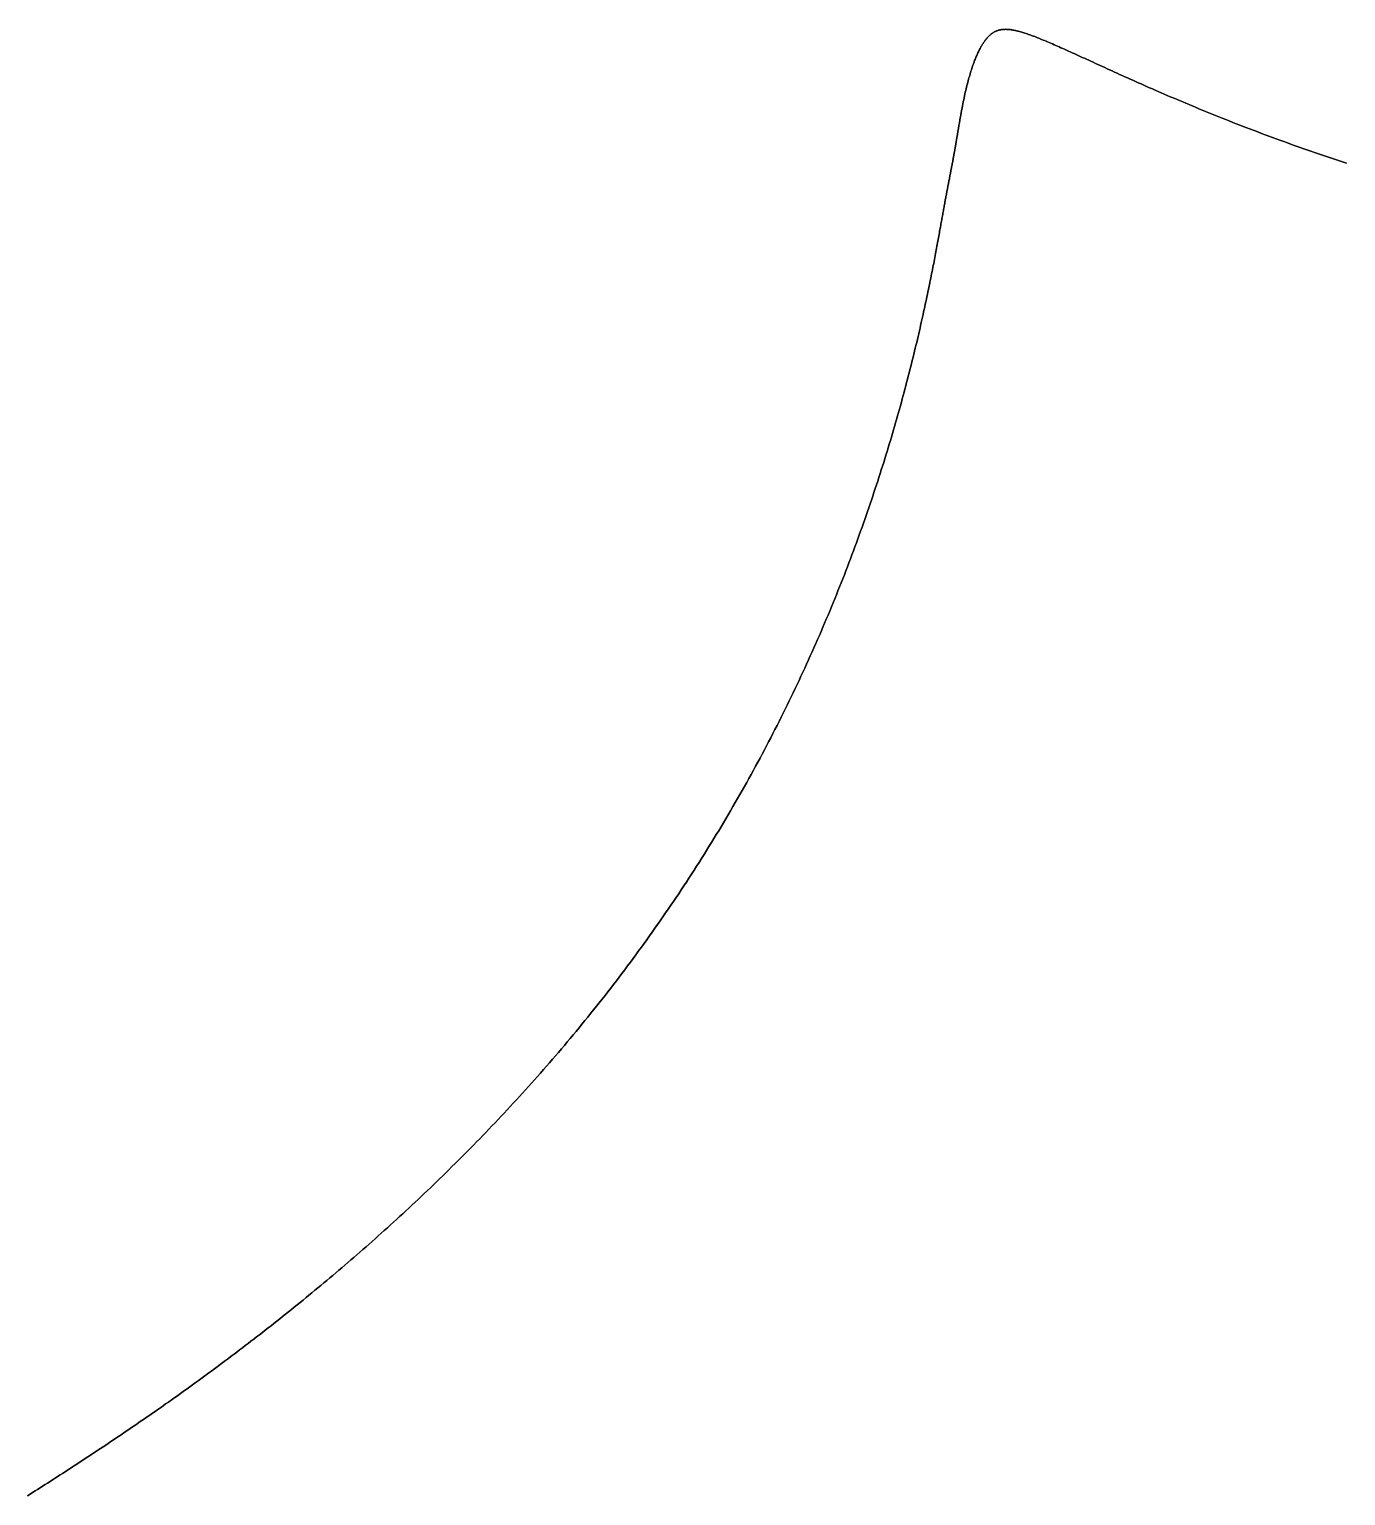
# Model space of a CAD drawing. Header units: inches. Extents: x 130170 to 284068, y 377793 to 804530.
# Drawn here: x 256554.1 to 256620, y 735081.4 to 735154.8 of the extents above; entities that cross this region are included whole.
import ezdxf

# ---------------------------------------------------------------- set-up
doc = ezdxf.new("R2010")
doc.units = ezdxf.units.IN
doc.header["$MEASUREMENT"] = 0
doc.layers.add('muni_il', color=7, linetype='Continuous')

msp = doc.modelspace()

# ---------------------------------------------------------------- linework, layer by layer
at = {"layer": 'muni_il'}
for points in [[(256554.039, 735081.437), (256554.163, 735081.515), (256554.288, 735081.594), (256554.413, 735081.673), (256554.537, 735081.752), (256554.662, 735081.831), (256554.787, 735081.911), (256554.912, 735081.991), (256555.037, 735082.07), (256555.162, 735082.15), (256555.287, 735082.231), (256555.412, 735082.311), (256555.538, 735082.392), (256555.663, 735082.473), (256555.789, 735082.554), (256555.915, 735082.635), (256556.041, 735082.716), (256556.166, 735082.798), (256556.293, 735082.88), (256556.419, 735082.962), (256556.545, 735083.045), (256556.672, 735083.127), (256556.798, 735083.21), (256556.925, 735083.293), (256557.052, 735083.377), (256557.179, 735083.461), (256557.306, 735083.545), (256557.434, 735083.629), (256557.561, 735083.713), (256557.689, 735083.798), (256557.817, 735083.883), (256557.945, 735083.968), (256558.073, 735084.054), (256558.202, 735084.14), (256558.33, 735084.226), (256558.459, 735084.313), (256558.588, 735084.4), (256558.717, 735084.487), (256558.847, 735084.575), (256558.976, 735084.662), (256559.106, 735084.751), (256559.236, 735084.839), (256559.366, 735084.928), (256559.497, 735085.018), (256559.628, 735085.107), (256559.758, 735085.197), (256559.889, 735085.288), (256560.021, 735085.378), (256560.153, 735085.47), (256560.284, 735085.561), (256560.417, 735085.653), (256560.549, 735085.745), (256560.682, 735085.838), (256560.814, 735085.931), (256560.947, 735086.025), (256561.081, 735086.119), (256561.214, 735086.213), (256561.349, 735086.308), (256561.483, 735086.403), (256561.617, 735086.499), (256561.752, 735086.595), (256561.887, 735086.692), (256562.022, 735086.789), (256562.158, 735086.886), (256562.294, 735086.984), (256562.43, 735087.083), (256562.566, 735087.182), (256562.703, 735087.281), (256562.84, 735087.381), (256562.977, 735087.482), (256563.115, 735087.582), (256563.253, 735087.684), (256563.391, 735087.786), (256563.529, 735087.888), (256563.668, 735087.991), (256563.807, 735088.095), (256563.947, 735088.199), (256564.086, 735088.303), (256564.226, 735088.408), (256564.367, 735088.514), (256564.507, 735088.62), (256564.648, 735088.727), (256564.789, 735088.834), (256564.931, 735088.942), (256565.073, 735089.05), (256565.215, 735089.159), (256565.357, 735089.269), (256565.5, 735089.379), (256565.643, 735089.49), (256565.786, 735089.601), (256565.93, 735089.713), (256566.074, 735089.825), (256566.218, 735089.938), (256566.363, 735090.052), (256566.507, 735090.166), (256566.652, 735090.281), (256566.798, 735090.397), (256566.944, 735090.513), (256567.09, 735090.629), (256567.236, 735090.747), (256567.382, 735090.865), (256567.529, 735090.983), (256567.676, 735091.102), (256567.823, 735091.222), (256567.971, 735091.342), (256568.119, 735091.464), (256568.267, 735091.585), (256568.415, 735091.708), (256568.564, 735091.831), (256568.713, 735091.954), (256568.862, 735092.078), (256569.011, 735092.203), (256569.161, 735092.329), (256569.311, 735092.455), (256569.461, 735092.582), (256569.611, 735092.709), (256569.761, 735092.838), (256569.912, 735092.966), (256570.063, 735093.096), (256570.214, 735093.226), (256570.366, 735093.357), (256570.517, 735093.488), (256570.669, 735093.621), (256570.821, 735093.753), (256570.973, 735093.887), (256571.125, 735094.021), (256571.277, 735094.156), (256571.43, 735094.291), (256571.583, 735094.427), (256571.735, 735094.564), (256571.888, 735094.702), (256572.042, 735094.84), (256572.195, 735094.978), (256572.348, 735095.118), (256572.502, 735095.258), (256572.655, 735095.399), (256572.809, 735095.54), (256572.963, 735095.683), (256573.116, 735095.825), (256573.27, 735095.969), (256573.424, 735096.113), (256573.579, 735096.258), (256573.733, 735096.403), (256573.887, 735096.549), (256574.041, 735096.696), (256574.195, 735096.843), (256574.35, 735096.992), (256574.504, 735097.14), (256574.658, 735097.29), (256574.812, 735097.44), (256574.967, 735097.591), (256575.121, 735097.742), (256575.275, 735097.894), (256575.429, 735098.047), (256575.584, 735098.2), (256575.738, 735098.354), (256575.892, 735098.509), (256576.046, 735098.664), (256576.2, 735098.82), (256576.354, 735098.976), (256576.508, 735099.134), (256576.661, 735099.292), (256576.815, 735099.45), (256576.969, 735099.609), (256577.122, 735099.769), (256577.275, 735099.929), (256577.429, 735100.09), (256577.582, 735100.252), (256577.734, 735100.414), (256577.887, 735100.577), (256578.04, 735100.74), (256578.192, 735100.904), (256578.344, 735101.069), (256578.496, 735101.234), (256578.648, 735101.4), (256578.8, 735101.567), (256578.951, 735101.734), (256579.102, 735101.902), (256579.253, 735102.07), (256579.404, 735102.239), (256579.555, 735102.408), (256579.705, 735102.578), (256579.855, 735102.749), (256580.004, 735102.92), (256580.154, 735103.092), (256580.303, 735103.264), (256580.452, 735103.437), (256580.601, 735103.61), (256580.749, 735103.784), (256580.897, 735103.959), (256581.045, 735104.134), (256581.192, 735104.31), (256581.339, 735104.486), (256581.486, 735104.663), (256581.632, 735104.84), (256581.778, 735105.018), (256581.924, 735105.197), (256582.069, 735105.375), (256582.214, 735105.555), (256582.358, 735105.735), (256582.503, 735105.915), (256582.646, 735106.096), (256582.79, 735106.278), (256582.933, 735106.46), (256583.075, 735106.642), (256583.217, 735106.825), (256583.359, 735107.009), (256583.5, 735107.193), (256583.641, 735107.377), (256583.782, 735107.562), (256583.922, 735107.747), (256584.061, 735107.933), (256584.2, 735108.12), (256584.339, 735108.307), (256584.477, 735108.494), (256584.615, 735108.682), (256584.752, 735108.87), (256584.889, 735109.058), (256585.025, 735109.247), (256585.161, 735109.437), (256585.296, 735109.627), (256585.43, 735109.817), (256585.565, 735110.008), (256585.698, 735110.199), (256585.832, 735110.391), (256585.964, 735110.583), (256586.096, 735110.775), (256586.228, 735110.968), (256586.359, 735111.161), (256586.49, 735111.355), (256586.62, 735111.549), (256586.749, 735111.743), (256586.878, 735111.938), (256587.006, 735112.133), (256587.134, 735112.329), (256587.261, 735112.524), (256587.388, 735112.72), (256587.514, 735112.917), (256587.639, 735113.114), (256587.764, 735113.311), (256587.889, 735113.509), (256588.012, 735113.706), (256588.135, 735113.904), (256588.258, 735114.103), (256588.38, 735114.302), (256588.501, 735114.501), (256588.622, 735114.7), (256588.742, 735114.9), (256588.862, 735115.1), (256588.981, 735115.3), (256589.099, 735115.5), (256589.217, 735115.701), (256589.333, 735115.902), (256589.45, 735116.103), (256589.566, 735116.305), (256589.681, 735116.506), (256589.795, 735116.708), (256589.909, 735116.91), (256590.023, 735117.113), (256590.135, 735117.315), (256590.247, 735117.518), (256590.359, 735117.721), (256590.469, 735117.924), (256590.579, 735118.127), (256590.689, 735118.331), (256590.797, 735118.534), (256590.905, 735118.738), (256591.013, 735118.942), (256591.12, 735119.146), (256591.226, 735119.35), (256591.331, 735119.554), (256591.436, 735119.758), (256591.54, 735119.963), (256591.643, 735120.167), (256591.746, 735120.372), (256591.848, 735120.577), (256591.949, 735120.782), (256592.05, 735120.986), (256592.15, 735121.191), (256592.249, 735121.396), (256592.348, 735121.601), (256592.446, 735121.806), (256592.543, 735122.011), (256592.64, 735122.216), (256592.736, 735122.421), (256592.831, 735122.626), (256592.926, 735122.83), (256593.02, 735123.035), (256593.113, 735123.24), (256593.205, 735123.445), (256593.297, 735123.649), (256593.388, 735123.854), (256593.479, 735124.058), (256593.568, 735124.262), (256593.657, 735124.466), (256593.746, 735124.67), (256593.833, 735124.874), (256593.92, 735125.078), (256594.006, 735125.281), (256594.092, 735125.485), (256594.177, 735125.688), (256594.261, 735125.891), (256594.344, 735126.093), (256594.427, 735126.296), (256594.509, 735126.498), (256594.59, 735126.7), (256594.67, 735126.901), (256594.75, 735127.103), (256594.829, 735127.304), (256594.908, 735127.505), (256594.986, 735127.705), (256595.062, 735127.905), (256595.139, 735128.104), (256595.215, 735128.304), (256595.289, 735128.503), (256595.364, 735128.701), (256595.437, 735128.899), (256595.51, 735129.097), (256595.582, 735129.294), (256595.653, 735129.491), (256595.724, 735129.687), (256595.794, 735129.883), (256595.863, 735130.078), (256595.932, 735130.273), (256595.999, 735130.467), (256596.067, 735130.66), (256596.133, 735130.853), (256596.199, 735131.046), (256596.264, 735131.238), (256596.328, 735131.429), (256596.392, 735131.619), (256596.455, 735131.809), (256596.517, 735131.998), (256596.578, 735132.187), (256596.639, 735132.375), (256596.699, 735132.562), (256596.759, 735132.748), (256596.818, 735132.934), (256596.876, 735133.119), (256596.933, 735133.303), (256596.99, 735133.486), (256597.046, 735133.668), (256597.101, 735133.85), (256597.156, 735134.031), (256597.21, 735134.211), (256597.263, 735134.39), (256597.316, 735134.568), (256597.368, 735134.745), (256597.419, 735134.921), (256597.47, 735135.096), (256597.52, 735135.271), (256597.569, 735135.444), (256597.617, 735135.616), (256597.666, 735135.787), (256597.713, 735135.958), (256597.76, 735136.127), (256597.805, 735136.295), (256597.851, 735136.462), (256597.896, 735136.628), (256597.94, 735136.793), (256597.983, 735136.957), (256598.026, 735137.12), (256598.068, 735137.281), (256598.11, 735137.441), (256598.151, 735137.6), (256598.191, 735137.758), (256598.231, 735137.915), (256598.27, 735138.071), (256598.309, 735138.225), (256598.347, 735138.378), (256598.384, 735138.529), (256598.421, 735138.68), (256598.457, 735138.829), (256598.492, 735138.977), (256598.528, 735139.124), (256598.562, 735139.269), (256598.596, 735139.413), (256598.629, 735139.555), (256598.662, 735139.697), (256598.694, 735139.836), (256598.726, 735139.975), (256598.757, 735140.112), (256598.788, 735140.248), (256598.818, 735140.382), (256598.847, 735140.515), (256598.876, 735140.647), (256598.905, 735140.777), (256598.933, 735140.906), (256598.96, 735141.033), (256598.987, 735141.159), (256599.014, 735141.283), (256599.04, 735141.406), (256599.066, 735141.528), (256599.091, 735141.648), (256599.115, 735141.767), (256599.14, 735141.884), (256599.163, 735142), (256599.187, 735142.114), (256599.209, 735142.227), (256599.232, 735142.338), (256599.254, 735142.448), (256599.276, 735142.557), (256599.297, 735142.664), (256599.318, 735142.77), (256599.338, 735142.874), (256599.358, 735142.977), (256599.378, 735143.079), (256599.397, 735143.179), (256599.416, 735143.278), (256599.435, 735143.375), (256599.453, 735143.471), (256599.471, 735143.565), (256599.488, 735143.659), (256599.505, 735143.751), (256599.522, 735143.841), (256599.539, 735143.93), (256599.555, 735144.018), (256599.571, 735144.105), (256599.587, 735144.19), (256599.602, 735144.274), (256599.618, 735144.357), (256599.633, 735144.438), (256599.647, 735144.519), (256599.662, 735144.598), (256599.676, 735144.676), (256599.69, 735144.753), (256599.703, 735144.828), (256599.717, 735144.903), (256599.73, 735144.976), (256599.743, 735145.049), (256599.756, 735145.12), (256599.769, 735145.19), (256599.781, 735145.26), (256599.793, 735145.328), (256599.805, 735145.395), (256599.817, 735145.462), (256599.829, 735145.527), (256599.841, 735145.592), (256599.852, 735145.655), (256599.864, 735145.718), (256599.875, 735145.78), (256599.886, 735145.842), (256599.897, 735145.902), (256599.908, 735145.962), (256599.919, 735146.021), (256599.93, 735146.08), (256599.94, 735146.138), (256599.951, 735146.195), (256599.961, 735146.252), (256599.972, 735146.308), (256599.982, 735146.363), (256599.992, 735146.418), (256600.003, 735146.473), (256600.013, 735146.527), (256600.023, 735146.581), (256600.033, 735146.635), (256600.043, 735146.688), (256600.053, 735146.741), (256600.063, 735146.793), (256600.073, 735146.846), (256600.083, 735146.898), (256600.093, 735146.95), (256600.103, 735147.001), (256600.113, 735147.053), (256600.123, 735147.105), (256600.133, 735147.157), (256600.143, 735147.208), (256600.153, 735147.26), (256600.163, 735147.312), (256600.173, 735147.363), (256600.184, 735147.415), (256600.194, 735147.467), (256600.204, 735147.52), (256600.214, 735147.572), (256600.225, 735147.625), (256600.235, 735147.678), (256600.245, 735147.732), (256600.256, 735147.785), (256600.266, 735147.839), (256600.277, 735147.894), (256600.287, 735147.949), (256600.298, 735148.004), (256600.309, 735148.06), (256600.32, 735148.116), (256600.331, 735148.173), (256600.342, 735148.23), (256600.488, 735149.034), (256600.542, 735149.367), (256600.567, 735149.525), (256600.592, 735149.678), (256600.617, 735149.825), (256600.64, 735149.967), (256600.664, 735150.104), (256600.687, 735150.237), (256600.709, 735150.365), (256600.732, 735150.49), (256600.754, 735150.61), (256600.775, 735150.727), (256600.797, 735150.841), (256600.818, 735150.951), (256600.839, 735151.057), (256600.86, 735151.161), (256600.881, 735151.262), (256600.901, 735151.36), (256600.922, 735151.456), (256600.942, 735151.549), (256600.962, 735151.639), (256600.983, 735151.727), (256601.003, 735151.813), (256601.023, 735151.897), (256601.043, 735151.979), (256601.063, 735152.058), (256601.084, 735152.136), (256601.104, 735152.212), (256601.124, 735152.286), (256601.144, 735152.359), (256601.164, 735152.429), (256601.184, 735152.499), (256601.204, 735152.566), (256601.225, 735152.632), (256601.245, 735152.697), (256601.265, 735152.761), (256601.285, 735152.822), (256601.306, 735152.883), (256601.326, 735152.942), (256601.346, 735153), (256601.367, 735153.057), (256601.387, 735153.113), (256601.407, 735153.167), (256601.428, 735153.221), (256601.449, 735153.273), (256601.469, 735153.324), (256601.49, 735153.374), (256601.511, 735153.423), (256601.531, 735153.471), (256601.552, 735153.518), (256601.573, 735153.564), (256601.594, 735153.609), (256601.615, 735153.653), (256601.636, 735153.696), (256601.657, 735153.738), (256601.678, 735153.779), (256601.699, 735153.819), (256601.72, 735153.859), (256601.741, 735153.897), (256601.763, 735153.935), (256601.784, 735153.971), (256601.805, 735154.007), (256601.827, 735154.042), (256601.849, 735154.076), (256601.87, 735154.11), (256601.892, 735154.142), (256601.914, 735154.174), (256601.936, 735154.205), (256601.958, 735154.235), (256601.981, 735154.264), (256602.003, 735154.292), (256602.026, 735154.32), (256602.049, 735154.347), (256602.072, 735154.373), (256602.095, 735154.398), (256602.118, 735154.422), (256602.142, 735154.446), (256602.166, 735154.469), (256602.19, 735154.491), (256602.214, 735154.512), (256602.238, 735154.533), (256602.263, 735154.552), (256602.288, 735154.571), (256602.314, 735154.589), (256602.339, 735154.607), (256602.365, 735154.623), (256602.392, 735154.639), (256602.418, 735154.654), (256602.446, 735154.668), (256602.473, 735154.681), (256602.501, 735154.694), (256602.529, 735154.706), (256602.558, 735154.717), (256602.587, 735154.727), (256602.617, 735154.736), (256602.648, 735154.745), (256602.678, 735154.752), (256602.71, 735154.759), (256602.742, 735154.765), (256602.774, 735154.771), (256602.807, 735154.775), (256602.841, 735154.779), (256602.875, 735154.781), (256602.911, 735154.783), (256602.946, 735154.784), (256602.983, 735154.785), (256603.02, 735154.784), (256603.058, 735154.783), (256603.096, 735154.781), (256603.136, 735154.777), (256603.176, 735154.773), (256603.217, 735154.769), (256603.259, 735154.763), (256603.302, 735154.756), (256603.346, 735154.749), (256603.391, 735154.741), (256603.436, 735154.732), (256603.483, 735154.722), (256603.53, 735154.711), (256603.579, 735154.699), (256603.628, 735154.686), (256603.678, 735154.673), (256603.73, 735154.659), (256603.782, 735154.643), (256603.836, 735154.627), (256603.891, 735154.61), (256603.947, 735154.592), (256604.004, 735154.574), (256604.062, 735154.554), (256604.121, 735154.534), (256604.182, 735154.512), (256604.244, 735154.49), (256604.307, 735154.467), (256604.371, 735154.443), (256604.436, 735154.418), (256604.503, 735154.392), (256604.571, 735154.366), (256604.64, 735154.338), (256604.71, 735154.31), (256604.782, 735154.28), (256604.855, 735154.25), (256604.93, 735154.22), (256605.005, 735154.188), (256605.082, 735154.155), (256605.161, 735154.122), (256605.241, 735154.087), (256605.322, 735154.052), (256605.405, 735154.016), (256605.489, 735153.98), (256605.574, 735153.942), (256605.661, 735153.904), (256605.749, 735153.865), (256605.839, 735153.825), (256605.93, 735153.784), (256606.023, 735153.742), (256606.117, 735153.7), (256606.212, 735153.657), (256606.309, 735153.613), (256606.408, 735153.568), (256606.508, 735153.523), (256606.609, 735153.477), (256606.712, 735153.43), (256606.816, 735153.383), (256606.922, 735153.334), (256607.029, 735153.285), (256607.137, 735153.236), (256607.247, 735153.185), (256607.359, 735153.135), (256607.472, 735153.083), (256607.587, 735153.031), (256607.702, 735152.978), (256607.82, 735152.924), (256607.939, 735152.87), (256608.059, 735152.815), (256608.181, 735152.76), (256608.304, 735152.704), (256608.429, 735152.647), (256608.555, 735152.59), (256608.682, 735152.533), (256608.811, 735152.474), (256608.942, 735152.416), (256609.074, 735152.357), (256609.207, 735152.297), (256609.341, 735152.237), (256609.478, 735152.176), (256609.615, 735152.115), (256609.754, 735152.053), (256609.894, 735151.991), (256610.036, 735151.929), (256610.178, 735151.866), (256610.323, 735151.803), (256610.468, 735151.739), (256610.615, 735151.675), (256610.764, 735151.611), (256610.913, 735151.546), (256611.064, 735151.481), (256611.216, 735151.416), (256611.37, 735151.35), (256611.525, 735151.284), (256611.681, 735151.218), (256611.838, 735151.152), (256611.996, 735151.085), (256612.156, 735151.018), (256612.317, 735150.951), (256612.479, 735150.883), (256612.643, 735150.816), (256612.808, 735150.748), (256612.973, 735150.68), (256613.14, 735150.612), (256613.308, 735150.543), (256613.478, 735150.475), (256613.648, 735150.407), (256613.82, 735150.338), (256613.992, 735150.269), (256614.166, 735150.2), (256614.341, 735150.132), (256614.517, 735150.063), (256614.694, 735149.994), (256614.872, 735149.925), (256615.051, 735149.856), (256615.231, 735149.787), (256615.412, 735149.718), (256615.594, 735149.649), (256615.777, 735149.58), (256615.962, 735149.511), (256616.147, 735149.442), (256616.333, 735149.373), (256616.52, 735149.304), (256616.708, 735149.236), (256616.896, 735149.167), (256617.086, 735149.099), (256617.277, 735149.031), (256617.468, 735148.962), (256617.661, 735148.894), (256617.854, 735148.827), (256618.048, 735148.759), (256618.243, 735148.692), (256618.439, 735148.624), (256618.635, 735148.557), (256618.833, 735148.49), (256619.031, 735148.424), (256619.23, 735148.357), (256619.43, 735148.291), (256619.63, 735148.225), (256619.831, 735148.159), (256620.033, 735148.094)], [(256620.033, 735148.094), (256619.831, 735148.159), (256619.63, 735148.225), (256619.43, 735148.291), (256619.23, 735148.357), (256619.031, 735148.424), (256618.833, 735148.49), (256618.635, 735148.557), (256618.439, 735148.624), (256618.243, 735148.692), (256618.048, 735148.759), (256617.854, 735148.827), (256617.661, 735148.894), (256617.468, 735148.962), (256617.277, 735149.031), (256617.086, 735149.099), (256616.896, 735149.167), (256616.708, 735149.236), (256616.52, 735149.304), (256616.333, 735149.373), (256616.147, 735149.442), (256615.962, 735149.511), (256615.777, 735149.58), (256615.594, 735149.649), (256615.412, 735149.718), (256615.231, 735149.787), (256615.051, 735149.856), (256614.872, 735149.925), (256614.694, 735149.994), (256614.517, 735150.063), (256614.341, 735150.132), (256614.166, 735150.2), (256613.992, 735150.269), (256613.82, 735150.338), (256613.648, 735150.407), (256613.478, 735150.475), (256613.308, 735150.543), (256613.14, 735150.612), (256612.973, 735150.68), (256612.808, 735150.748), (256612.643, 735150.816), (256612.479, 735150.883), (256612.317, 735150.951), (256612.156, 735151.018), (256611.996, 735151.085), (256611.838, 735151.152), (256611.681, 735151.218), (256611.525, 735151.284), (256611.37, 735151.35), (256611.216, 735151.416), (256611.064, 735151.481), (256610.913, 735151.546), (256610.764, 735151.611), (256610.615, 735151.675), (256610.468, 735151.739), (256610.323, 735151.803), (256610.178, 735151.866), (256610.036, 735151.929), (256609.894, 735151.991), (256609.754, 735152.053), (256609.615, 735152.115), (256609.478, 735152.176), (256609.341, 735152.237), (256609.207, 735152.297), (256609.074, 735152.357), (256608.942, 735152.416), (256608.811, 735152.474), (256608.682, 735152.533), (256608.555, 735152.59), (256608.429, 735152.647), (256608.304, 735152.704), (256608.181, 735152.76), (256608.059, 735152.815), (256607.939, 735152.87), (256607.82, 735152.924), (256607.702, 735152.978), (256607.587, 735153.031), (256607.472, 735153.083), (256607.359, 735153.135), (256607.247, 735153.185), (256607.137, 735153.236), (256607.029, 735153.285), (256606.922, 735153.334), (256606.816, 735153.383), (256606.712, 735153.43), (256606.609, 735153.477), (256606.508, 735153.523), (256606.408, 735153.568), (256606.309, 735153.613), (256606.212, 735153.657), (256606.117, 735153.7), (256606.023, 735153.742), (256605.93, 735153.784), (256605.839, 735153.825), (256605.749, 735153.865), (256605.661, 735153.904), (256605.574, 735153.942), (256605.489, 735153.98), (256605.405, 735154.016), (256605.322, 735154.052), (256605.241, 735154.087), (256605.161, 735154.122), (256605.082, 735154.155), (256605.005, 735154.188), (256604.93, 735154.22), (256604.855, 735154.25), (256604.782, 735154.28), (256604.71, 735154.31), (256604.64, 735154.338), (256604.571, 735154.366), (256604.503, 735154.392), (256604.436, 735154.418), (256604.371, 735154.443), (256604.307, 735154.467), (256604.244, 735154.49), (256604.182, 735154.512), (256604.121, 735154.534), (256604.062, 735154.554), (256604.004, 735154.574), (256603.947, 735154.592), (256603.891, 735154.61), (256603.836, 735154.627), (256603.782, 735154.643), (256603.73, 735154.659), (256603.678, 735154.673), (256603.628, 735154.686), (256603.579, 735154.699), (256603.53, 735154.711), (256603.483, 735154.722), (256603.436, 735154.732), (256603.391, 735154.741), (256603.346, 735154.749), (256603.302, 735154.756), (256603.259, 735154.763), (256603.217, 735154.769), (256603.176, 735154.773), (256603.136, 735154.777), (256603.096, 735154.781), (256603.058, 735154.783), (256603.02, 735154.784), (256602.983, 735154.785), (256602.946, 735154.784), (256602.911, 735154.783), (256602.875, 735154.781), (256602.841, 735154.779), (256602.807, 735154.775), (256602.774, 735154.771), (256602.742, 735154.765), (256602.71, 735154.759), (256602.678, 735154.752), (256602.648, 735154.745), (256602.617, 735154.736), (256602.587, 735154.727), (256602.558, 735154.717), (256602.529, 735154.706), (256602.501, 735154.694), (256602.473, 735154.681), (256602.446, 735154.668), (256602.418, 735154.654), (256602.392, 735154.639), (256602.365, 735154.623), (256602.339, 735154.607), (256602.314, 735154.589), (256602.288, 735154.571), (256602.263, 735154.552), (256602.238, 735154.533), (256602.214, 735154.512), (256602.19, 735154.491), (256602.166, 735154.469), (256602.142, 735154.446), (256602.118, 735154.422), (256602.095, 735154.398), (256602.072, 735154.373), (256602.049, 735154.347), (256602.026, 735154.32), (256602.003, 735154.292), (256601.981, 735154.264), (256601.958, 735154.235), (256601.936, 735154.205), (256601.914, 735154.174), (256601.892, 735154.142), (256601.87, 735154.11), (256601.849, 735154.076), (256601.827, 735154.042), (256601.805, 735154.007), (256601.784, 735153.971), (256601.763, 735153.935), (256601.741, 735153.897), (256601.72, 735153.859), (256601.699, 735153.819), (256601.678, 735153.779), (256601.657, 735153.738), (256601.636, 735153.696), (256601.615, 735153.653), (256601.594, 735153.609), (256601.573, 735153.564), (256601.552, 735153.518), (256601.531, 735153.471), (256601.511, 735153.423), (256601.49, 735153.374), (256601.469, 735153.324), (256601.449, 735153.273), (256601.428, 735153.221), (256601.407, 735153.167), (256601.387, 735153.113), (256601.367, 735153.057), (256601.346, 735153), (256601.326, 735152.942), (256601.306, 735152.883), (256601.285, 735152.822), (256601.265, 735152.761), (256601.245, 735152.697), (256601.225, 735152.632), (256601.204, 735152.566), (256601.184, 735152.499), (256601.164, 735152.429), (256601.144, 735152.359), (256601.124, 735152.286), (256601.104, 735152.212), (256601.084, 735152.136), (256601.063, 735152.058), (256601.043, 735151.979), (256601.023, 735151.897), (256601.003, 735151.813), (256600.983, 735151.727), (256600.962, 735151.639), (256600.942, 735151.549), (256600.922, 735151.456), (256600.901, 735151.36), (256600.881, 735151.262), (256600.86, 735151.161), (256600.839, 735151.057), (256600.818, 735150.951), (256600.797, 735150.841), (256600.775, 735150.727), (256600.754, 735150.61), (256600.732, 735150.49), (256600.709, 735150.365), (256600.687, 735150.237), (256600.664, 735150.104), (256600.64, 735149.967), (256600.617, 735149.825), (256600.592, 735149.678), (256600.567, 735149.525), (256600.542, 735149.367), (256600.488, 735149.034), (256600.342, 735148.23), (256600.331, 735148.173), (256600.32, 735148.116), (256600.309, 735148.06), (256600.298, 735148.004), (256600.287, 735147.949), (256600.277, 735147.894), (256600.266, 735147.839), (256600.256, 735147.785), (256600.245, 735147.732), (256600.235, 735147.678), (256600.225, 735147.625), (256600.214, 735147.572), (256600.204, 735147.52), (256600.194, 735147.467), (256600.184, 735147.415), (256600.173, 735147.363), (256600.163, 735147.312), (256600.153, 735147.26), (256600.143, 735147.208), (256600.133, 735147.157), (256600.123, 735147.105), (256600.113, 735147.053), (256600.103, 735147.001), (256600.093, 735146.95), (256600.083, 735146.898), (256600.073, 735146.846), (256600.063, 735146.793), (256600.053, 735146.741), (256600.043, 735146.688), (256600.033, 735146.635), (256600.023, 735146.581), (256600.013, 735146.527), (256600.003, 735146.473), (256599.992, 735146.418), (256599.982, 735146.363), (256599.972, 735146.308), (256599.961, 735146.252), (256599.951, 735146.195), (256599.94, 735146.138), (256599.93, 735146.08), (256599.919, 735146.021), (256599.908, 735145.962), (256599.897, 735145.902), (256599.886, 735145.842), (256599.875, 735145.78), (256599.864, 735145.718), (256599.852, 735145.655), (256599.841, 735145.592), (256599.829, 735145.527), (256599.817, 735145.462), (256599.805, 735145.395), (256599.793, 735145.328), (256599.781, 735145.26), (256599.769, 735145.19), (256599.756, 735145.12), (256599.743, 735145.049), (256599.73, 735144.976), (256599.717, 735144.903), (256599.703, 735144.828), (256599.69, 735144.753), (256599.676, 735144.676), (256599.662, 735144.598), (256599.647, 735144.519), (256599.633, 735144.438), (256599.618, 735144.357), (256599.602, 735144.274), (256599.587, 735144.19), (256599.571, 735144.105), (256599.555, 735144.018), (256599.539, 735143.93), (256599.522, 735143.841), (256599.505, 735143.751), (256599.488, 735143.659), (256599.471, 735143.565), (256599.453, 735143.471), (256599.435, 735143.375), (256599.416, 735143.278), (256599.397, 735143.179), (256599.378, 735143.079), (256599.358, 735142.977), (256599.338, 735142.874), (256599.318, 735142.77), (256599.297, 735142.664), (256599.276, 735142.557), (256599.254, 735142.448), (256599.232, 735142.338), (256599.209, 735142.227), (256599.187, 735142.114), (256599.163, 735142), (256599.14, 735141.884), (256599.115, 735141.767), (256599.091, 735141.648), (256599.066, 735141.528), (256599.04, 735141.406), (256599.014, 735141.283), (256598.987, 735141.159), (256598.96, 735141.033), (256598.933, 735140.906), (256598.905, 735140.777), (256598.876, 735140.647), (256598.847, 735140.515), (256598.818, 735140.382), (256598.788, 735140.248), (256598.757, 735140.112), (256598.726, 735139.975), (256598.694, 735139.836), (256598.662, 735139.697), (256598.629, 735139.555), (256598.596, 735139.413), (256598.562, 735139.269), (256598.528, 735139.124), (256598.492, 735138.977), (256598.457, 735138.829), (256598.421, 735138.68), (256598.384, 735138.529), (256598.347, 735138.378), (256598.309, 735138.225), (256598.27, 735138.071), (256598.231, 735137.915), (256598.191, 735137.758), (256598.151, 735137.6), (256598.11, 735137.441), (256598.068, 735137.281), (256598.026, 735137.12), (256597.983, 735136.957), (256597.94, 735136.793), (256597.896, 735136.628), (256597.851, 735136.462), (256597.805, 735136.295), (256597.76, 735136.127), (256597.713, 735135.958), (256597.666, 735135.787), (256597.617, 735135.616), (256597.569, 735135.444), (256597.52, 735135.271), (256597.47, 735135.096), (256597.419, 735134.921), (256597.368, 735134.745), (256597.316, 735134.568), (256597.263, 735134.39), (256597.21, 735134.211), (256597.156, 735134.031), (256597.101, 735133.85), (256597.046, 735133.668), (256596.99, 735133.486), (256596.933, 735133.303), (256596.876, 735133.119), (256596.818, 735132.934), (256596.759, 735132.748), (256596.699, 735132.562), (256596.639, 735132.375), (256596.578, 735132.187), (256596.517, 735131.998), (256596.455, 735131.809), (256596.392, 735131.619), (256596.328, 735131.429), (256596.264, 735131.238), (256596.199, 735131.046), (256596.133, 735130.853), (256596.067, 735130.66), (256595.999, 735130.467), (256595.932, 735130.273), (256595.863, 735130.078), (256595.794, 735129.883), (256595.724, 735129.687), (256595.653, 735129.491), (256595.582, 735129.294), (256595.51, 735129.097), (256595.437, 735128.899), (256595.364, 735128.701), (256595.289, 735128.503), (256595.215, 735128.304), (256595.139, 735128.104), (256595.062, 735127.905), (256594.986, 735127.705), (256594.908, 735127.505), (256594.829, 735127.304), (256594.75, 735127.103), (256594.67, 735126.901), (256594.59, 735126.7), (256594.509, 735126.498), (256594.427, 735126.296), (256594.344, 735126.093), (256594.261, 735125.891), (256594.177, 735125.688), (256594.092, 735125.485), (256594.006, 735125.281), (256593.92, 735125.078), (256593.833, 735124.874), (256593.746, 735124.67), (256593.657, 735124.466), (256593.568, 735124.262), (256593.479, 735124.058), (256593.388, 735123.854), (256593.297, 735123.649), (256593.205, 735123.445), (256593.113, 735123.24), (256593.02, 735123.035), (256592.926, 735122.83), (256592.831, 735122.626), (256592.736, 735122.421), (256592.64, 735122.216), (256592.543, 735122.011), (256592.446, 735121.806), (256592.348, 735121.601), (256592.249, 735121.396), (256592.15, 735121.191), (256592.05, 735120.986), (256591.949, 735120.782), (256591.848, 735120.577), (256591.746, 735120.372), (256591.643, 735120.167), (256591.54, 735119.963), (256591.436, 735119.758), (256591.331, 735119.554), (256591.226, 735119.35), (256591.12, 735119.146), (256591.013, 735118.942), (256590.905, 735118.738), (256590.797, 735118.534), (256590.689, 735118.331), (256590.579, 735118.127), (256590.469, 735117.924), (256590.359, 735117.721), (256590.247, 735117.518), (256590.135, 735117.315), (256590.023, 735117.113), (256589.909, 735116.91), (256589.795, 735116.708), (256589.681, 735116.506), (256589.566, 735116.305), (256589.45, 735116.103), (256589.333, 735115.902), (256589.217, 735115.701), (256589.099, 735115.5), (256588.981, 735115.3), (256588.862, 735115.1), (256588.742, 735114.9), (256588.622, 735114.7), (256588.501, 735114.501), (256588.38, 735114.302), (256588.258, 735114.103), (256588.135, 735113.904), (256588.012, 735113.706), (256587.889, 735113.509), (256587.764, 735113.311), (256587.639, 735113.114), (256587.514, 735112.917), (256587.388, 735112.72), (256587.261, 735112.524), (256587.134, 735112.329), (256587.006, 735112.133), (256586.878, 735111.938), (256586.749, 735111.743), (256586.62, 735111.549), (256586.49, 735111.355), (256586.359, 735111.161), (256586.228, 735110.968), (256586.096, 735110.775), (256585.964, 735110.583), (256585.832, 735110.391), (256585.698, 735110.199), (256585.565, 735110.008), (256585.43, 735109.817), (256585.296, 735109.627), (256585.161, 735109.437), (256585.025, 735109.247), (256584.889, 735109.058), (256584.752, 735108.87), (256584.615, 735108.682), (256584.477, 735108.494), (256584.339, 735108.307), (256584.2, 735108.12), (256584.061, 735107.933), (256583.922, 735107.747), (256583.782, 735107.562), (256583.641, 735107.377), (256583.5, 735107.193), (256583.359, 735107.009), (256583.217, 735106.825), (256583.075, 735106.642), (256582.933, 735106.46), (256582.79, 735106.278), (256582.646, 735106.096), (256582.503, 735105.915), (256582.358, 735105.735), (256582.214, 735105.555), (256582.069, 735105.375), (256581.924, 735105.197), (256581.778, 735105.018), (256581.632, 735104.84), (256581.486, 735104.663), (256581.339, 735104.486), (256581.192, 735104.31), (256581.045, 735104.134), (256580.897, 735103.959), (256580.749, 735103.784), (256580.601, 735103.61), (256580.452, 735103.437), (256580.303, 735103.264), (256580.154, 735103.092), (256580.004, 735102.92), (256579.855, 735102.749), (256579.705, 735102.578), (256579.555, 735102.408), (256579.404, 735102.239), (256579.253, 735102.07), (256579.102, 735101.902), (256578.951, 735101.734), (256578.8, 735101.567), (256578.648, 735101.4), (256578.496, 735101.234), (256578.344, 735101.069), (256578.192, 735100.904), (256578.04, 735100.74), (256577.887, 735100.577), (256577.734, 735100.414), (256577.582, 735100.252), (256577.429, 735100.09), (256577.275, 735099.929), (256577.122, 735099.769), (256576.969, 735099.609), (256576.815, 735099.45), (256576.661, 735099.292), (256576.508, 735099.134), (256576.354, 735098.976), (256576.2, 735098.82), (256576.046, 735098.664), (256575.892, 735098.509), (256575.738, 735098.354), (256575.584, 735098.2), (256575.429, 735098.047), (256575.275, 735097.894), (256575.121, 735097.742), (256574.967, 735097.591), (256574.812, 735097.44), (256574.658, 735097.29), (256574.504, 735097.14), (256574.35, 735096.992), (256574.195, 735096.843), (256574.041, 735096.696), (256573.887, 735096.549), (256573.733, 735096.403), (256573.579, 735096.258), (256573.424, 735096.113), (256573.27, 735095.969), (256573.116, 735095.825), (256572.963, 735095.683), (256572.809, 735095.54), (256572.655, 735095.399), (256572.502, 735095.258), (256572.348, 735095.118), (256572.195, 735094.978), (256572.042, 735094.84), (256571.888, 735094.702), (256571.735, 735094.564), (256571.583, 735094.427), (256571.43, 735094.291), (256571.277, 735094.156), (256571.125, 735094.021), (256570.973, 735093.887), (256570.821, 735093.753), (256570.669, 735093.621), (256570.517, 735093.488), (256570.366, 735093.357), (256570.214, 735093.226), (256570.063, 735093.096), (256569.912, 735092.966), (256569.761, 735092.838), (256569.611, 735092.709), (256569.461, 735092.582), (256569.311, 735092.455), (256569.161, 735092.329), (256569.011, 735092.203), (256568.862, 735092.078), (256568.713, 735091.954), (256568.564, 735091.831), (256568.415, 735091.708), (256568.267, 735091.585), (256568.119, 735091.464), (256567.971, 735091.342), (256567.823, 735091.222), (256567.676, 735091.102), (256567.529, 735090.983), (256567.382, 735090.865), (256567.236, 735090.747), (256567.09, 735090.629), (256566.944, 735090.513), (256566.798, 735090.397), (256566.652, 735090.281), (256566.507, 735090.166), (256566.363, 735090.052), (256566.218, 735089.938), (256566.074, 735089.825), (256565.93, 735089.713), (256565.786, 735089.601), (256565.643, 735089.49), (256565.5, 735089.379), (256565.357, 735089.269), (256565.215, 735089.159), (256565.073, 735089.05), (256564.931, 735088.942), (256564.789, 735088.834), (256564.648, 735088.727), (256564.507, 735088.62), (256564.367, 735088.514), (256564.226, 735088.408), (256564.086, 735088.303), (256563.947, 735088.199), (256563.807, 735088.095), (256563.668, 735087.991), (256563.529, 735087.888), (256563.391, 735087.786), (256563.253, 735087.684), (256563.115, 735087.582), (256562.977, 735087.482), (256562.84, 735087.381), (256562.703, 735087.281), (256562.566, 735087.182), (256562.43, 735087.083), (256562.294, 735086.984), (256562.158, 735086.886), (256562.022, 735086.789), (256561.887, 735086.692), (256561.752, 735086.595), (256561.617, 735086.499), (256561.483, 735086.403), (256561.349, 735086.308), (256561.214, 735086.213), (256561.081, 735086.119), (256560.947, 735086.025), (256560.814, 735085.931), (256560.682, 735085.838), (256560.549, 735085.745), (256560.417, 735085.653), (256560.284, 735085.561), (256560.153, 735085.47), (256560.021, 735085.378), (256559.889, 735085.288), (256559.758, 735085.197), (256559.628, 735085.107), (256559.497, 735085.018), (256559.366, 735084.928), (256559.236, 735084.839), (256559.106, 735084.751), (256558.976, 735084.662), (256558.847, 735084.575), (256558.717, 735084.487), (256558.588, 735084.4), (256558.459, 735084.313), (256558.33, 735084.226), (256558.202, 735084.14), (256558.073, 735084.054), (256557.945, 735083.968), (256557.817, 735083.883), (256557.689, 735083.798), (256557.561, 735083.713), (256557.434, 735083.629), (256557.306, 735083.545), (256557.179, 735083.461), (256557.052, 735083.377), (256556.925, 735083.293), (256556.798, 735083.21), (256556.672, 735083.127), (256556.545, 735083.045), (256556.419, 735082.962), (256556.293, 735082.88), (256556.166, 735082.798), (256556.041, 735082.716), (256555.915, 735082.635), (256555.789, 735082.554), (256555.663, 735082.473), (256555.538, 735082.392), (256555.412, 735082.311), (256555.287, 735082.231), (256555.162, 735082.15), (256555.037, 735082.07), (256554.912, 735081.991), (256554.787, 735081.911), (256554.662, 735081.831), (256554.537, 735081.752), (256554.413, 735081.673), (256554.288, 735081.594), (256554.163, 735081.515), (256554.039, 735081.437)]]:
    msp.add_lwpolyline(points, dxfattribs=at)

doc.saveas('drawing.dxf')
